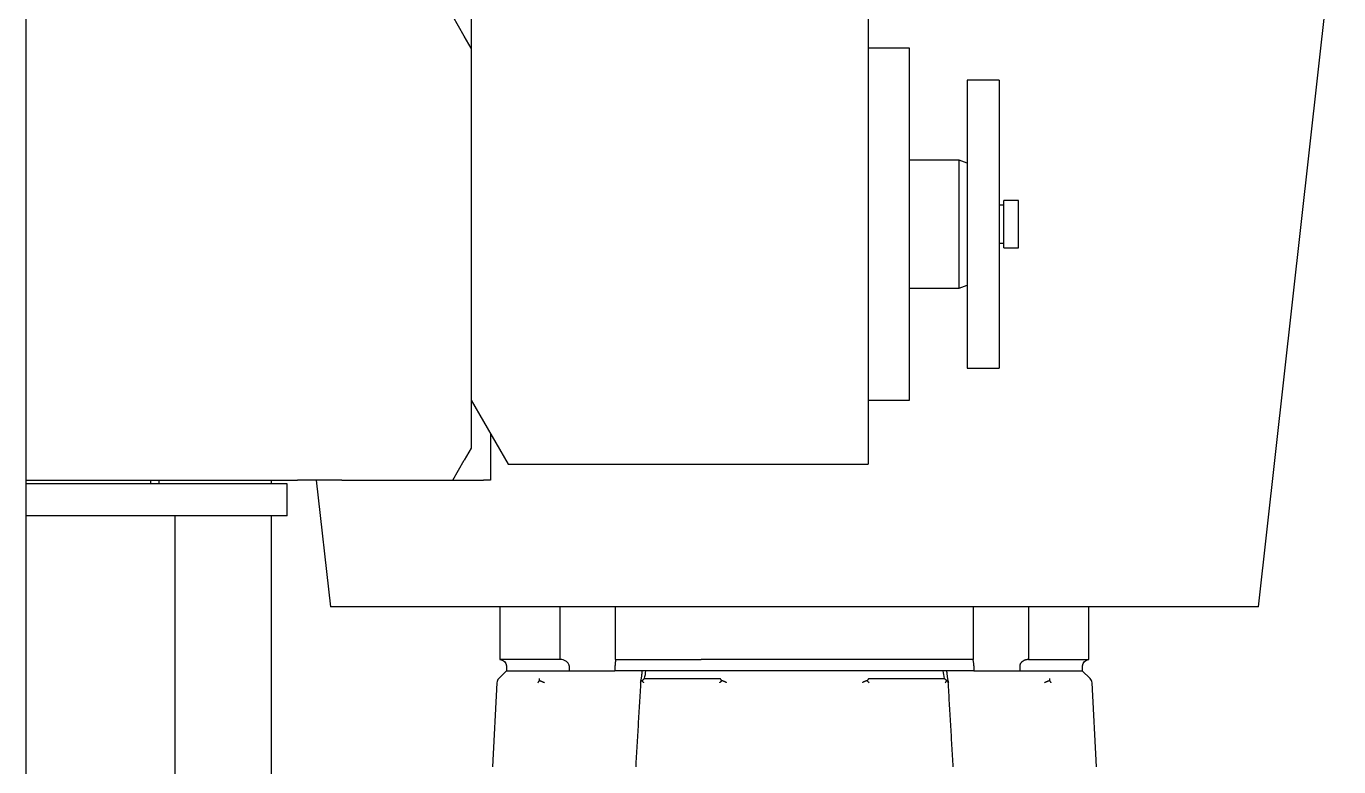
# Model space of a CAD drawing. Header units: millimetres. Extents: x 10462777 to 22643323, y 453826 to 1389191.
# Drawn here: x 11282688.9 to 11283098.9, y 580371.4 to 580602.8 of the extents above; entities that cross this region are included whole.
import ezdxf

# ---------------------------------------------------------------- set-up
doc = ezdxf.new("R2010")
doc.units = ezdxf.units.MM
doc.header["$LTSCALE"] = 200
doc.header["$MEASUREMENT"] = 0
doc.layers.add('2', color=2, linetype='CONTINUOUS')

msp = doc.modelspace()

# ---------------------------------------------------------------- linework, layer by layer
at = {"layer": '2', "color": 60, "linetype": 'Continuous'}
msp.add_line((11282688.88054, 579525.6816, 0), (11282688.88054, 580650.90118, 0), dxfattribs=at)
at = {"layer": '2', "color": 252, "linetype": 'Continuous'}
for p, q in [((11283073.88601, 580421.38119, 0), (11283098.94812, 580645.83381, 0)), ((11282825.73889, 580599.61326, 0), (11282822.10893, 580605.90054, 0)), ((11282827.88251, 580605.90054, 0), (11282827.88251, 580595.89915, 0)), ((11282951.88427, 580605.90054, 0), (11282951.88427, 580465.89855, 0)), ((11282827.88251, 580595.9004, 0), (11282825.73889, 580599.61326, 0)), ((11282827.88251, 580595.9004, 0), (11282827.88251, 580470.89862, 0)), ((11282964.88446, 580595.9004, 0), (11282951.88427, 580595.9004, 0)), ((11282964.88446, 580579.79104, 0), (11282964.88446, 580595.9004, 0)), ((11282992.88486, 580585.90025, 0), (11282982.88471, 580585.90025, 0)), ((11282992.88486, 580585.90025, 0), (11282982.88471, 580585.90025, 0)), ((11282982.88471, 580585.90025, 0), (11282982.88471, 580580.64947, 0)), ((11282982.88471, 580585.90025, 0), (11282982.88471, 580580.64947, 0)), ((11282992.88486, 580585.90025, 0), (11282992.88486, 580580.64947, 0)), ((11282992.88486, 580585.90025, 0), (11282992.88486, 580580.64947, 0)), ((11282964.88446, 580485.89883, 0), (11282964.88446, 580579.79104, 0)), ((11282982.88471, 580580.64947, 0), (11282982.88471, 580495.89898, 0)), ((11282982.88471, 580580.64947, 0), (11282982.88471, 580495.89898, 0)), ((11282992.88486, 580580.64947, 0), (11282992.88486, 580495.89898, 0)), ((11282992.88486, 580580.64947, 0), (11282992.88486, 580495.89898, 0)), ((11282980.38468, 580560.8914, 0), (11282964.88372, 580560.8914, 0)), ((11282982.88471, 580559.98146, 0), (11282980.38468, 580560.8914, 0)), ((11282980.38468, 580520.90783, 0), (11282980.38468, 580560.8914, 0)), ((11282992.93486, 580548.32472, 0), (11282992.8848, 580548.32472, 0)), ((11282992.93486, 580533.47451, 0), (11282992.93486, 580548.32472, 0)), ((11282994.28988, 580546.8722, 0), (11282992.93486, 580546.8722, 0)), ((11282998.88494, 580548.32472, 0), (11282994.28988, 580548.32472, 0)), ((11282994.28988, 580533.47451, 0), (11282994.28988, 580548.32472, 0)), ((11282998.88494, 580533.47451, 0), (11282998.88494, 580548.32472, 0)), ((11282992.93486, 580534.92703, 0), (11282994.28988, 580534.92703, 0)), ((11282992.8848, 580533.47451, 0), (11282992.93486, 580533.47451, 0)), ((11282994.28988, 580533.47451, 0), (11282998.88494, 580533.47451, 0)), ((11282980.38468, 580520.90783, 0), (11282982.88471, 580521.81777, 0)), ((11282964.88372, 580520.90783, 0), (11282980.38468, 580520.90783, 0)), ((11282982.88471, 580495.89898, 0), (11282992.88486, 580495.89898, 0)), ((11282982.88471, 580495.89898, 0), (11282992.88486, 580495.89898, 0)), ((11282827.88251, 580485.89883, 0), (11282839.42968, 580465.89855, 0)), ((11282951.88427, 580485.89883, 0), (11282964.88446, 580485.89883, 0)), ((11282833.8826, 580475.50744, 0), (11282833.8826, 580460.89848, 0)), ((11282827.88251, 580470.89862, 0), (11282825.73889, 580467.18575, 0)), ((11282822.10893, 580460.89848, 0), (11282825.73889, 580467.18575, 0)), ((11282839.42968, 580465.89855, 0), (11282951.88427, 580465.89855, 0)), ((11282770.38169, 580459.74846, 0), (11282688.87124, 580459.74846, 0)), ((11282688.88106, 580460.89848, 0), (11282773.64414, 580460.89848, 0)), ((11282727.82859, 580459.77724, 0), (11282727.82859, 580460.90416, 0)), ((11282730.38113, 580459.7469, 0), (11282730.38113, 580460.89535, 0)), ((11282765.38162, 580460.89535, 0), (11282765.38162, 580459.7469, 0)), ((11282770.38169, 580449.74832, 0), (11282770.38169, 580459.74846, 0)), ((11282787.50074, 580460.89848, 0), (11282773.64414, 580460.89848, 0)), ((11282779.46939, 580460.89888, 0), (11282783.88189, 580421.38119, 0)), ((11282787.50074, 580460.89848, 0), (11282822.10893, 580460.89848, 0)), ((11282822.10886, 580460.89848, 0), (11282831.73897, 580460.89848, 0)), ((11282833.8826, 580460.89848, 0), (11282831.73897, 580460.89848, 0)), ((11282770.38169, 580449.74832, 0), (11282688.87124, 580449.74832, 0)), ((11282735.3812, 579759.73852, 0), (11282735.3812, 580449.74051, 0)), ((11282765.38162, 580449.73894, 0), (11282765.38162, 579897.89048, 0)), ((11282928.88395, 580421.38119, 0), (11282783.88189, 580421.38119, 0)), ((11282836.88264, 580421.38119, 0), (11282836.88264, 580404.88095, 0)), ((11282855.70558, 580404.88095, 0), (11282855.70558, 580421.38119, 0)), ((11282872.90432, 580421.38119, 0), (11282872.90432, 580404.88095, 0)), ((11283073.88601, 580421.38119, 0), (11282928.88395, 580421.38119, 0)), ((11282984.86357, 580404.88095, 0), (11282984.86357, 580421.38119, 0)), ((11283002.06231, 580421.38119, 0), (11283002.06231, 580404.88095, 0)), ((11283020.88525, 580404.88095, 0), (11283020.88525, 580421.38119, 0)), ((11282855.70558, 580404.88095, 0), (11282836.88264, 580404.88095, 0)), ((11282838.88267, 580402.88092, 0), (11282838.88267, 580401.3809, 0)), ((11282858.47781, 580402.88092, 0), (11282858.47781, 580401.3809, 0)), ((11282872.81964, 580402.88092, 0), (11282872.81964, 580401.3809, 0)), ((11282872.90432, 580404.88095, 0), (11282875.03977, 580404.88095, 0)), ((11282875.03977, 580404.88095, 0), (11282899.74038, 580404.88095, 0)), ((11282914.97781, 580404.88095, 0), (11282899.74038, 580404.88095, 0)), ((11282942.79008, 580404.88095, 0), (11282914.97781, 580404.88095, 0)), ((11282958.02752, 580404.88095, 0), (11282942.79008, 580404.88095, 0)), ((11282982.72812, 580404.88095, 0), (11282958.02752, 580404.88095, 0)), ((11282984.86357, 580404.88095, 0), (11282982.72812, 580404.88095, 0)), ((11282984.94825, 580402.88092, 0), (11282984.94825, 580401.3809, 0)), ((11282999.29008, 580402.88092, 0), (11282999.29008, 580401.3809, 0)), ((11283002.06231, 580404.88095, 0), (11283020.88525, 580404.88095, 0)), ((11283018.88522, 580401.3809, 0), (11283018.88522, 580402.88092, 0)), ((11282838.95278, 580401.3809, 0), (11282836.49561, 580398.92373, 0)), ((11282838.88267, 580401.3809, 0), (11282858.47781, 580401.3809, 0)), ((11282858.47781, 580401.3809, 0), (11282872.81964, 580401.3809, 0)), ((11282984.94825, 580401.3809, 0), (11282872.81964, 580401.3809, 0)), ((11282882.052, 580398.92373, 0), (11282905.68691, 580398.92373, 0)), ((11282952.08098, 580398.92373, 0), (11282975.7159, 580398.92373, 0)), ((11282984.94825, 580401.3809, 0), (11282999.29008, 580401.3809, 0)), ((11282999.29008, 580401.3809, 0), (11283018.88522, 580401.3809, 0)), ((11283021.27229, 580398.92373, 0), (11283018.81512, 580401.3809, 0)), ((11282835.91255, 580397.61417, 0), (11282834.5377, 580371.38048, 0)), ((11283023.23019, 580371.38048, 0), (11283021.85534, 580397.61417, 0))]:
    msp.add_line(p, q, dxfattribs=at)
at = {"layer": '2', "color": 252, "linetype": 'Continuous', "extrusion": (0, 0, -1)}
for centre, start, end in [((-11282836.88264, 580402.88092, 0), 90, 180), ((-11283020.88525, 580402.88092, 0), 0, 90)]:
    msp.add_arc(centre, 2.00003, start, end, dxfattribs=at)
at = {"layer": '2', "color": 252, "linetype": 'Continuous'}
for centre, start, end in [((11282837.90984, 580397.5095, 0), 135.0000001, 177), ((11283019.85805, 580397.5095, 0), 3, 44.9999999)]:
    msp.add_arc(centre, 2.00003, start, end, dxfattribs=at)
for points, knots in [([(11282858.47781, 580402.88092, 0), (11282858.47781, 580403.04011, 0), (11282858.4496, 580403.19364, 0), (11282858.34411, 580403.49088, 0), (11282858.26833, 580403.62947, 0), (11282858.08513, 580403.88419, 0), (11282857.97803, 580403.99986, 0), (11282857.7466, 580404.20681, 0), (11282857.62049, 580404.29977, 0), (11282857.22156, 580404.54761, 0), (11282856.93633, 580404.66875, 0), (11282856.33273, 580404.83687, 0), (11282856.02109, 580404.88095, 0), (11282855.70558, 580404.88095, 0)], [0, 0, 0, 0, 0.125, 0.125, 0.25, 0.25, 0.375, 0.375, 0.5, 0.5, 0.75, 0.75, 1, 1, 1, 1]), ([(11282984.94825, 580402.88092, 0), (11282984.94825, 580403.04011, 0), (11282984.94286, 580403.19364, 0), (11282984.92341, 580403.49088, 0), (11282984.90968, 580403.62947, 0), (11282984.87824, 580403.88419, 0), (11282984.86063, 580403.99986, 0), (11282984.82512, 580404.20681, 0), (11282984.80695, 580404.29977, 0), (11282984.75432, 580404.54761, 0), (11282984.72275, 580404.66875, 0), (11282984.67222, 580404.83687, 0), (11282984.65389, 580404.88095, 0), (11282984.64385, 580404.88095, 0)], [0, 0, 0, 0, 0.125, 0.125, 0.25, 0.25, 0.375, 0.375, 0.5, 0.5, 0.75, 0.75, 1, 1, 1, 1]), ([(11282849.18682, 580398.25627, 0), (11282849.18482, 580398.29397, 0), (11282849.18062, 580398.37292, 0), (11282849.18119, 580398.49096, 0), (11282849.18714, 580398.59806, 0), (11282849.19731, 580398.6928, 0), (11282849.20798, 580398.76187, 0), (11282849.22278, 580398.84022, 0), (11282849.23574, 580398.8891, 0), (11282849.24492, 580398.92373, 0)], [0, 0, 0, 0, 0.149982189, 0.31409846, 0.492345429, 0.616095192, 0.745310351, 0.819543126, 1, 1, 1, 1]), ([(11282880.79949, 580397.6142, 0), (11282880.83136, 580397.76614, 0), (11282880.89438, 580398.06657, 0), (11282880.97881, 580398.51019, 0), (11282881.0549, 580398.94206, 0), (11282881.12241, 580399.36207, 0), (11282881.18197, 580399.77025, 0), (11282881.24389, 580400.2443, 0), (11282881.30461, 580400.78112, 0), (11282881.33779, 580401.18281, 0), (11282881.35416, 580401.3809, 0)], [0, 0, 0, 0, 0.119207295, 0.235695517, 0.349462517, 0.460506294, 0.568825003, 0.67441696, 0.839435824, 1, 1, 1, 1]), ([(11282882.052, 580398.92373, 0), (11282882.02832, 580398.90756, 0), (11282881.98571, 580398.87846, 0), (11282881.9297, 580398.83821, 0), (11282881.88809, 580398.8075, 0), (11282881.86062, 580398.78678, 0), (11282881.8122, 580398.74979, 0), (11282881.7405, 580398.69281, 0), (11282881.62847, 580398.59809, 0), (11282881.51108, 580398.49096, 0), (11282881.39154, 580398.37292, 0), (11282881.31927, 580398.29397, 0), (11282881.28475, 580398.25627, 0)], [0, 0, 0, 0, 0.085103579, 0.153133403, 0.204080718, 0.237939223, 0.254704857, 0.383837168, 0.507664423, 0.685900914, 0.850013898, 1, 1, 1, 1]), ([(11282882.48313, 580401.3809, 0), (11282882.44104, 580401.3809, 0), (11282882.35721, 580401.3809, 0), (11282882.23334, 580401.3809, 0), (11282882.11155, 580401.3809, 0), (11282881.99345, 580401.3809, 0), (11282881.87899, 580401.3809, 0), (11282881.76976, 580401.3809, 0), (11282881.69236, 580401.3809, 0), (11282881.65144, 580401.3809, 0), (11282881.64264, 580401.3809, 0)], [0, 0, 0, 0, 0.137374558, 0.274749116, 0.412123674, 0.549498231, 0.686872789, 0.824247347, 0.961621905, 1, 1, 1, 1]), ([(11282906.18834, 580398.25624, 0), (11282906.17572, 580398.27475, 0), (11282906.14989, 580398.31264, 0), (11282906.11034, 580398.36955, 0), (11282906.0691, 580398.42804, 0), (11282906.02624, 580398.48783, 0), (11282905.98182, 580398.54875, 0), (11282905.93095, 580398.61723, 0), (11282905.87351, 580398.6928, 0), (11282905.81954, 580398.76186, 0), (11282905.75658, 580398.84022, 0), (11282905.7158, 580398.88909, 0), (11282905.68691, 580398.92373, 0)], [0, 0, 0, 0, 0.073226639, 0.149987183, 0.230282019, 0.314111023, 0.401473598, 0.492368694, 0.616113772, 0.745322047, 0.819543464, 1, 1, 1, 1]), ([(11282952.08098, 580398.92373, 0), (11282952.0674, 580398.90756, 0), (11282952.04296, 580398.87846, 0), (11282952.00995, 580398.83821, 0), (11282951.98505, 580398.80749, 0), (11282951.96841, 580398.78677, 0), (11282951.93888, 580398.74978, 0), (11282951.89439, 580398.6928, 0), (11282951.82237, 580398.59808, 0), (11282951.74357, 580398.49094, 0), (11282951.65946, 580398.3729, 0), (11282951.60538, 580398.29395, 0), (11282951.57956, 580398.25625, 0)], [0, 0, 0, 0, 0.085108783, 0.153141201, 0.204088497, 0.237944371, 0.254704761, 0.383836049, 0.507664276, 0.685901072, 0.850014105, 1, 1, 1, 1]), ([(11282976.00378, 580401.3809, 0), (11282976.00148, 580401.3809, 0), (11282975.96407, 580401.3809, 0), (11282975.88887, 580401.3809, 0), (11282975.77441, 580401.3809, 0), (11282975.65631, 580401.3809, 0), (11282975.53454, 580401.3809, 0), (11282975.41067, 580401.3809, 0), (11282975.32685, 580401.3809, 0), (11282975.28476, 580401.3809, 0)], [0, 0, 0, 0, 0.010831117, 0.175692598, 0.340554078, 0.505415559, 0.670277039, 0.83513852, 1, 1, 1, 1]), ([(11282976.48314, 580398.25627, 0), (11282976.4664, 580398.27477, 0), (11282976.43213, 580398.31266, 0), (11282976.37804, 580398.36957, 0), (11282976.32036, 580398.42805, 0), (11282976.25887, 580398.48784, 0), (11282976.19352, 580398.54876, 0), (11282976.11674, 580398.61724, 0), (11282976.02742, 580398.69281, 0), (11282975.94041, 580398.76186, 0), (11282975.83658, 580398.84022, 0), (11282975.76594, 580398.8891, 0), (11282975.7159, 580398.92373, 0)], [0, 0, 0, 0, 0.073226769, 0.149987382, 0.230282223, 0.314111172, 0.401473629, 0.492368543, 0.616112671, 0.745321947, 0.819551342, 1, 1, 1, 1]), ([(11282976.41373, 580401.3809, 0), (11282976.41988, 580401.30243, 0), (11282976.43225, 580401.14461, 0), (11282976.4539, 580400.90567, 0), (11282976.47799, 580400.66344, 0), (11282976.5048, 580400.41786, 0), (11282976.54001, 580400.12115, 0), (11282976.58595, 580399.77026, 0), (11282976.64547, 580399.36208, 0), (11282976.71299, 580398.94208, 0), (11282976.78908, 580398.5102, 0), (11282976.87351, 580398.06658, 0), (11282976.93653, 580397.76615, 0), (11282976.9684, 580397.6142, 0)], [0, 0, 0, 0, 0.063687715, 0.128089857, 0.193206421, 0.259037383, 0.325582699, 0.43117369, 0.539491843, 0.650535473, 0.764302735, 0.880791627, 1, 1, 1, 1]), ([(11283008.52297, 580398.92373, 0), (11283008.53217, 580398.88904, 0), (11283008.54513, 580398.84017, 0), (11283008.55991, 580398.76182, 0), (11283008.5706, 580398.69284, 0), (11283008.58264, 580398.57961, 0), (11283008.58949, 580398.43694, 0), (11283008.58375, 580398.31384, 0), (11283008.58107, 580398.25627, 0)], [0, 0, 0, 0, 0.180740191, 0.254708123, 0.383852971, 0.507692257, 0.769732613, 1, 1, 1, 1])]:
    msp.add_open_spline(points, degree=3, knots=knots, dxfattribs=at)
for points, degree in [([(11282873.12404, 580404.88095, 0), (11282873.1211, 580404.88095, 0), (11282873.11377, 580404.87333, 0), (11282873.09801, 580404.83789, 0), (11282873.0778, 580404.7786, 0), (11282873.05372, 580404.69653, 0), (11282873.02675, 580404.59389, 0), (11282872.99809, 580404.4737, 0), (11282872.96926, 580404.34058, 0), (11282872.94138, 580404.19798, 0), (11282872.91567, 580404.05072, 0), (11282872.8926, 580403.90069, 0), (11282872.87273, 580403.75126, 0), (11282872.85602, 580403.6024, 0), (11282872.84255, 580403.45521, 0), (11282872.83228, 580403.31083, 0), (11282872.82496, 580403.16676, 0), (11282872.8206, 580403.02342, 0), (11282872.81964, 580402.92834, 0), (11282872.81964, 580402.88092, 0)], 3), ([(11283002.06231, 580404.88095, 0), (11283001.97, 580404.88095, 0), (11283001.78409, 580404.87333, 0), (11283001.49855, 580404.83789, 0), (11283001.21506, 580404.7786, 0), (11283000.93854, 580404.69653, 0), (11283000.67507, 580404.59389, 0), (11283000.42986, 580404.4737, 0), (11283000.20841, 580404.34058, 0), (11283000.01232, 580404.19798, 0), (11282999.84384, 580404.05072, 0), (11282999.70106, 580403.90069, 0), (11282999.58355, 580403.75126, 0), (11282999.48816, 580403.6024, 0), (11282999.41337, 580403.45521, 0), (11282999.35753, 580403.31083, 0), (11282999.31829, 580403.16676, 0), (11282999.29515, 580403.02342, 0), (11282999.29008, 580402.92834, 0), (11282999.29008, 580402.88092, 0)], 3), ([(11282848.74233, 580397.61417, 0), (11282848.77262, 580397.67027, 0), (11282848.83692, 580397.78141, 0), (11282848.94366, 580397.94434, 0), (11282849.06008, 580398.10314, 0), (11282849.14365, 580398.20581, 0), (11282849.18682, 580398.25627, 0)], 3), ([(11282850.79671, 580397.6142, 0), (11282850.73246, 580397.64365, 0), (11282850.60301, 580397.70184, 0), (11282850.40795, 580397.78762, 0), (11282850.21417, 580397.87003, 0), (11282850.02321, 580397.94872, 0), (11282849.83838, 580398.0223, 0), (11282849.66005, 580398.09068, 0), (11282849.49125, 580398.15276, 0), (11282849.33201, 580398.20861, 0), (11282849.23384, 580398.24116, 0), (11282849.18682, 580398.25627, 0)], 3), ([(11282881.28475, 580398.25627, 0), (11282881.24352, 580398.24116, 0), (11282881.16497, 580398.20861, 0), (11282881.06007, 580398.15276, 0), (11282880.97019, 580398.09068, 0), (11282880.89587, 580398.0223, 0), (11282880.83883, 580397.94872, 0), (11282880.79959, 580397.87003, 0), (11282880.77924, 580397.78762, 0), (11282880.77805, 580397.70184, 0), (11282880.7902, 580397.64365, 0), (11282880.79949, 580397.6142, 0)], 3), ([(11282881.28475, 580398.25627, 0), (11282881.31744, 580398.20581, 0), (11282881.38625, 580398.10314, 0), (11282881.4995, 580397.94434, 0), (11282881.62242, 580397.78141, 0), (11282881.71073, 580397.67027, 0), (11282881.75644, 580397.61417, 0)], 3), ([(11282882.05199, 580398.92374, 0), (11282882.23585, 580399.75112, 0), (11282882.38048, 580400.57134, 0), (11282882.48313, 580401.38091, 0)], 3), ([(11282905.54052, 580397.61417, 0), (11282905.59426, 580397.67026, 0), (11282905.70217, 580397.7814, 0), (11282905.86455, 580397.94433, 0), (11282906.02695, 580398.10312, 0), (11282906.13469, 580398.20579, 0), (11282906.18834, 580398.25624, 0)], 3), ([(11282907.66975, 580397.6142, 0), (11282907.63088, 580397.64365, 0), (11282907.54795, 580397.70183, 0), (11282907.40918, 580397.78761, 0), (11282907.25777, 580397.87002, 0), (11282907.095, 580397.94871, 0), (11282906.92399, 580398.02228, 0), (11282906.74535, 580398.09066, 0), (11282906.56244, 580398.15274, 0), (11282906.37568, 580398.20859, 0), (11282906.25073, 580398.24114, 0), (11282906.18834, 580398.25624, 0)], 3), ([(11282951.57956, 580398.25625, 0), (11282951.51716, 580398.24114, 0), (11282951.39221, 580398.20859, 0), (11282951.20545, 580398.15274, 0), (11282951.02255, 580398.09066, 0), (11282950.84391, 580398.02228, 0), (11282950.67289, 580397.9487, 0), (11282950.51012, 580397.87002, 0), (11282950.35871, 580397.78761, 0), (11282950.21994, 580397.70183, 0), (11282950.13701, 580397.64365, 0), (11282950.09814, 580397.6142, 0)], 3), ([(11282951.57956, 580398.25625, 0), (11282951.6332, 580398.20579, 0), (11282951.74094, 580398.10312, 0), (11282951.90334, 580397.94433, 0), (11282952.06572, 580397.7814, 0), (11282952.17364, 580397.67026, 0), (11282952.22737, 580397.61417, 0)], 3), ([(11282975.28476, 580401.38091, 0), (11282975.38742, 580400.57134, 0), (11282975.53204, 580399.75112, 0), (11282975.7159, 580398.92374, 0)], 3), ([(11282976.01145, 580397.61417, 0), (11282976.05716, 580397.67027, 0), (11282976.14548, 580397.78141, 0), (11282976.26839, 580397.94434, 0), (11282976.38164, 580398.10314, 0), (11282976.45045, 580398.20581, 0), (11282976.48314, 580398.25627, 0)], 3), ([(11282976.9684, 580397.6142, 0), (11282976.97769, 580397.64365, 0), (11282976.98985, 580397.70184, 0), (11282976.98865, 580397.78762, 0), (11282976.9683, 580397.87003, 0), (11282976.92906, 580397.94872, 0), (11282976.87203, 580398.0223, 0), (11282976.7977, 580398.09068, 0), (11282976.70782, 580398.15276, 0), (11282976.60293, 580398.20861, 0), (11282976.52437, 580398.24116, 0), (11282976.48314, 580398.25627, 0)], 3), ([(11283008.58107, 580398.25627, 0), (11283008.53406, 580398.24116, 0), (11283008.43588, 580398.20861, 0), (11283008.27664, 580398.15276, 0), (11283008.10784, 580398.09068, 0), (11283007.92952, 580398.0223, 0), (11283007.74468, 580397.94872, 0), (11283007.55372, 580397.87003, 0), (11283007.35994, 580397.78762, 0), (11283007.16488, 580397.70184, 0), (11283007.03544, 580397.64365, 0), (11283006.97118, 580397.6142, 0)], 3), ([(11283008.58107, 580398.25627, 0), (11283008.62424, 580398.20581, 0), (11283008.70781, 580398.10314, 0), (11283008.82423, 580397.94434, 0), (11283008.93097, 580397.78141, 0), (11283008.99527, 580397.67027, 0), (11283009.02556, 580397.61417, 0)], 3), ([(11282880.83432, 580397.93567, 0), (11282879.28112, 580371.38221, 0)], 1), ([(11282978.48683, 580371.38112, 0), (11282976.93382, 580397.93142, 0)], 1)]:
    msp.add_open_spline(points, degree=degree, dxfattribs=at)

doc.saveas('drawing.dxf')
